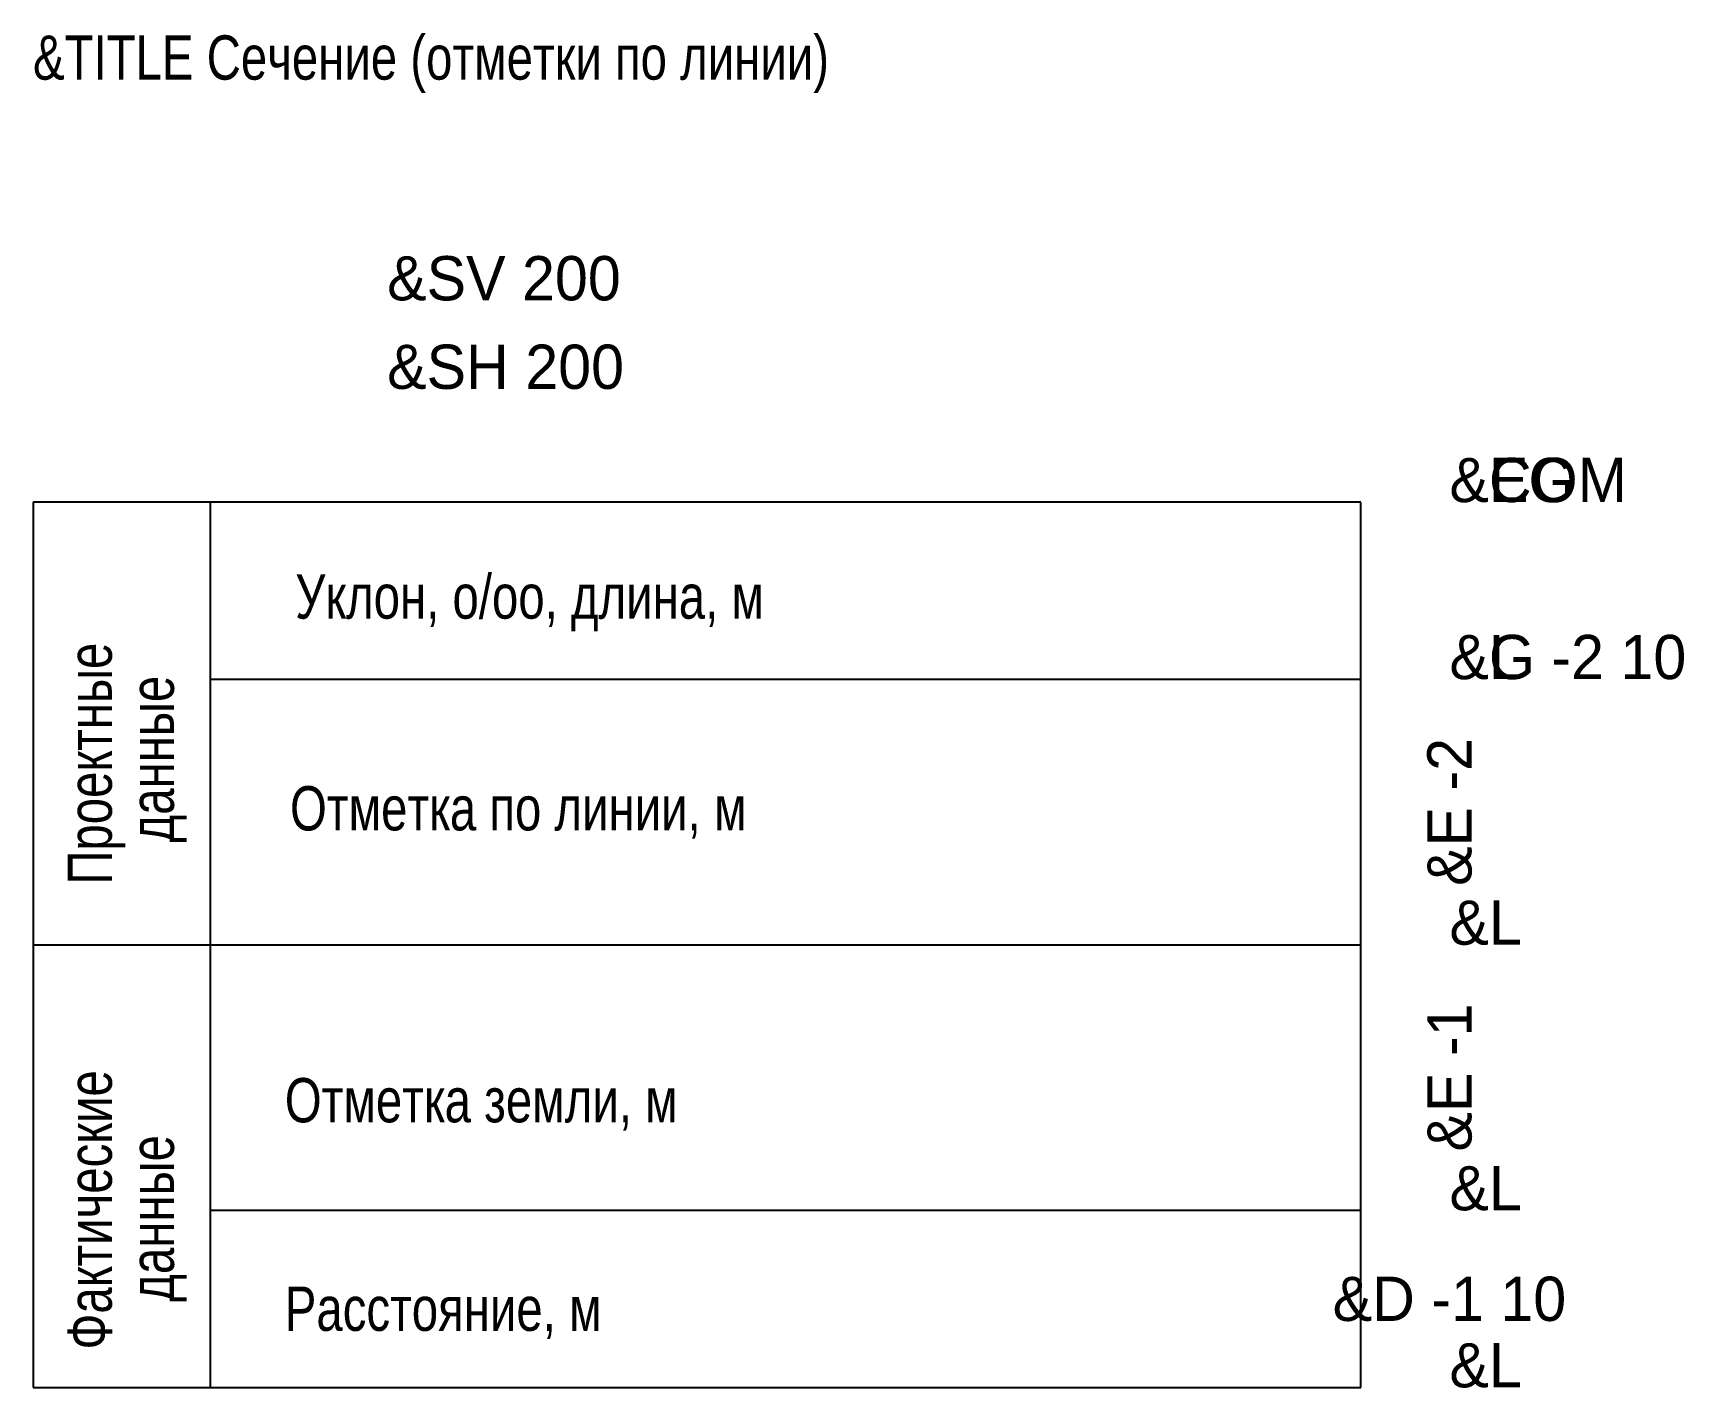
# Model space of a CAD drawing. Extents: x 0 to 93.2, y 0 to 76.5.
import ezdxf
from ezdxf.enums import TextEntityAlignment as Align

# ---------------------------------------------------------------- set-up
doc = ezdxf.new("R2010")
doc.units = 0
for name, color, linetype in [('Коммуникации', 7, 'Continuous'), ('Сечение', 3, 'Continuous'), ('Таблица', 7, 'Continuous')]:
    doc.layers.add(name, color=color, linetype=linetype)

msp = doc.modelspace()

# ---------------------------------------------------------------- linework, layer by layer
at = {"layer": 'Таблица', "linetype": 'Continuous', "flags": 128}
for points in [[(75, 49.999), (0, 49.999)], [(0, 49.999), (0, -0.001)], [(10, 49.999), (10, -0.001)], [(75, -0.001), (75, 49.999)], [(10, 39.999), (75, 39.999)], [(0, 24.999), (75, 24.999)], [(10, 9.999), (75, 9.999)], [(0, -0.001), (75, -0.001)]]:
    msp.add_lwpolyline(points, dxfattribs=at)

# ---------------------------------------------------------------- texts
at = {"width": 0.8}
msp.add_text('&TITLE Сечение (отметки по линии)', height=2.5, dxfattribs=at).set_placement((0, 73.859))
msp.add_text('&G -2 10', height=2.5).set_placement((80, 39.999))
for s, p in [('&E -2', (80, 32.5)), ('&E -1', (80, 17.5))]:
    msp.add_text(s, height=2.5, rotation=90).set_placement(p, align=Align.MIDDLE_CENTER)
msp.add_text('&D -1 10', height=2.5).set_placement((80, 5), align=Align.MIDDLE_CENTER)
at = {"layer": 'Коммуникации'}
msp.add_text('&COM', height=2.5, dxfattribs=at).set_placement((80, 49.999))
at = {"layer": 'Сечение'}
msp.add_text('&EG', height=2.5, dxfattribs=at).set_placement((80, 49.999))
at = {"layer": 'Таблица'}
for s, p in [('&SV 200', (20, 61.393)), ('&SH 200', (20, 56.393)), ('&L', (80, 49.999)), ('&L', (80, 39.999)), ('&L', (80, 39.999)), ('&L', (80, 24.999)), ('&L', (80, 9.999)), ('&L', (80, -0.001))]:
    msp.add_text(s, height=2.5, dxfattribs=at).set_placement(p)
at = {"layer": 'Таблица', "width": 0.8}
for s, p in [('Уклон, o/oo, длина, м', (14.811, 43.415)), ('Отметка по линии, м', (14.516, 31.455)), ('Отметка земли, м', (14.222, 14.967)), ('Расстояние, м', (14.222, 3.19))]:
    msp.add_text(s, height=2.5, dxfattribs=at).set_placement(p)
for s, p in [('Проектные', (4.453, 28.392)), ('данные', (7.959, 30.779)), ('Фактические', (4.453, 2.132)), ('данные', (7.959, 4.837))]:
    msp.add_text(s, height=2.5, rotation=90, dxfattribs=at).set_placement(p)

doc.saveas('drawing.dxf')
